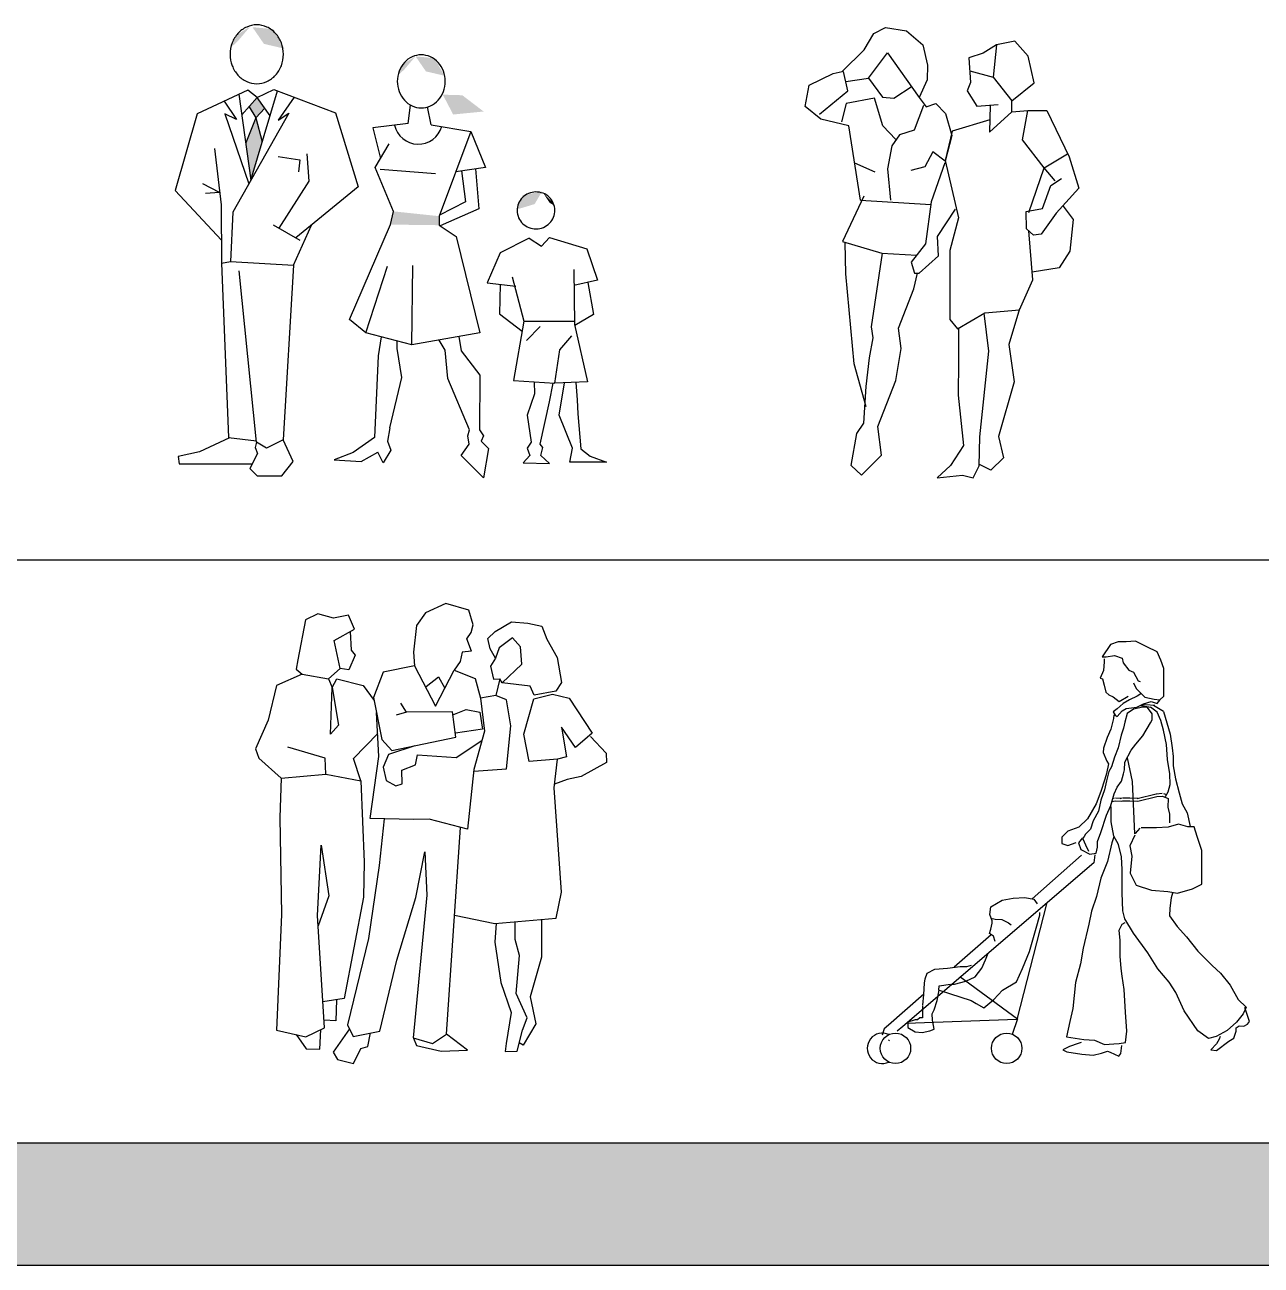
# Model space of a CAD drawing. Header units: millimetres. Extents: x 80073 to 99926, y 37306 to 52946.
# Drawn here: x 86163 to 91232, y 37306 to 42393 of the extents above; entities that cross this region are included whole.
import ezdxf

# ---------------------------------------------------------------- set-up
doc = ezdxf.new("R2010")
doc.units = ezdxf.units.MM
doc.layers.add('www.cad-blocks.net', color=7, linetype='Continuous')

# ---------------------------------------------------------------- blocks, each defined once
blk = doc.blocks.new('A$C135006E0')
for p, q in [((0.2972, 1.5907), (0.0896, 1.4936)), ((0.3365, 1.5605), (0.2972, 1.5907)), ((0.3103, 1.2217), (0.4195, 1.5872)), ((0.3365, 1.5605), (0.4043, 1.5929)), ((0.4043, 1.5929), (0.6578, 1.4979)), ((0.2009, 1.5457), (0.2513, 1.4699)), ((0.2614, 1.574), (0.3103, 1.2217)), ((0.3365, 1.5605), (0.2732, 1.4893)), ((0.389, 1.485), (0.3365, 1.5605)), ((0.4877, 1.5616), (0.4218, 1.4677)), ((0.9547, 1.4535), (0.9649, 1.5293)), ((0.0896, 1.4936), (0, 1.1785)), ((0.2032, 1.4936), (0.302, 1.2066)), ((0.2513, 1.4699), (0.2032, 1.4936)), ((0.4655, 1.4958), (0.236, 1.09)), ((0.33, 1.4764), (0.2891, 1.3747)), ((0.3028, 1.5226), (0.33, 1.4764)), ((0.33, 1.4764), (0.3674, 1.516)), ((0.33, 1.4764), (0.357, 1.3781)), ((0.4218, 1.4677), (0.4655, 1.4958)), ((0.6578, 1.4979), (0.75, 1.1936)), ((1.0496, 1.4486), (1.0349, 1.5215)), ((0.9547, 1.4535), (0.8097, 1.4362)), ((0.8097, 1.4362), (0.8413, 1.3094)), ((1.0496, 1.4486), (1.2121, 1.4214)), ((1.2121, 1.4214), (1.0821, 1.0735)), ((1.2121, 1.4214), (1.2721, 1.2733)), ((0.1617, 1.3512), (0.1879, 1.1202)), ((0.5492, 1.2165), (0.5409, 1.3289)), ((0.8197, 1.2733), (0.8772, 1.3696)), ((0.4215, 1.3179), (0.5103, 1.3042)), ((0.5103, 1.3042), (0.5048, 1.2549)), ((0.8947, 1.0932), (0.8197, 1.2733)), ((1.2721, 1.2733), (1.1502, 1.2558)), ((0.8397, 1.2659), (1.0671, 1.2487)), ((1.1731, 1.2591), (1.1896, 1.1327)), ((1.2311, 1.2675), (1.2446, 1.1031)), ((0, 1.1785), (0.1893, 0.9752)), ((0.1822, 1.1707), (0.1133, 1.2055)), ((0.1822, 1.1707), (0.1244, 1.1671)), ((0.4267, 1.0239), (0.5492, 1.2165)), ((0.75, 1.1936), (0.4947, 0.9842)), ((0.1879, 1.1202), (0.1901, 0.8806)), ((1.1896, 1.1327), (1.0838, 1.0781)), ((0.236, 1.09), (0.2273, 0.8871)), ((0.8822, 1.0389), (0.8947, 1.0932)), ((1.0821, 1.0735), (1.0821, 1.0364)), ((1.2446, 1.1031), (1.0867, 1.0333)), ((0.4021, 1.0382), (0.5103, 0.9751)), ((0.4851, 0.872), (0.5584, 1.0365)), ((0.7147, 0.649), (0.8822, 1.0389)), ((1.0821, 1.0364), (1.1521, 0.9896)), ((1.1521, 0.9896), (1.2496, 0.5947)), ((1.4515, 0.9832), (1.332, 0.9229)), ((1.4515, 0.9832), (1.5014, 0.9503)), ((1.5014, 0.9503), (1.5348, 0.986)), ((1.5348, 0.986), (1.6875, 0.9394)), ((1.332, 0.9229), (1.2793, 0.7995)), ((1.6875, 0.9394), (1.7319, 0.8105)), ((0.1901, 0.8806), (0.2273, 0.8871)), ((0.1901, 0.8806), (0.2183, 0.1652)), ((0.2273, 0.8871), (0.4851, 0.872)), ((0.4851, 0.872), (0.443, 0.1559)), ((0.7822, 0.5947), (0.8697, 0.8686)), ((0.9697, 0.5454), (0.9747, 0.8711)), ((0.3338, 0.1467), (0.262, 0.8497)), ((1.382, 0.8242), (1.4292, 0.6433)), ((1.6347, 0.8544), (1.6375, 0.6295)), ((1.2793, 0.7995), (1.3959, 0.7858)), ((1.3326, 0.7933), (1.3293, 0.6734)), ((1.7319, 0.8105), (1.6347, 0.7886)), ((1.692, 0.8015), (1.7153, 0.6707)), ((1.3293, 0.6734), (1.4221, 0.6014)), ((1.7153, 0.6707), (1.6384, 0.6257)), ((0.7822, 0.5947), (0.7147, 0.649)), ((1.4292, 0.6433), (1.3876, 0.3992)), ((1.4292, 0.6433), (1.6373, 0.6432)), ((1.4403, 0.5637), (1.4959, 0.6213)), ((1.6375, 0.6295), (1.6903, 0.3937)), ((0.9697, 0.5454), (0.7822, 0.5947)), ((0.8438, 0.5785), (0.8322, 0.5009)), ((0.9097, 0.5306), (0.9104, 0.561)), ((1.2496, 0.5947), (0.9697, 0.5454)), ((1.1071, 0.5232), (1.0817, 0.5651)), ((1.1634, 0.5795), (1.1721, 0.5207)), ((1.5764, 0.5253), (1.6264, 0.5829)), ((0.9297, 0.4121), (0.9097, 0.5306)), ((1.1171, 0.4072), (1.1071, 0.5232)), ((1.1721, 0.5207), (1.2496, 0.422)), ((1.557, 0.3883), (1.5764, 0.5253)), ((0.8322, 0.5009), (0.8172, 0.1653)), ((0.8797, 0.2048), (0.9297, 0.4121)), ((1.2071, 0.1974), (1.1171, 0.4072)), ((1.2496, 0.422), (1.2471, 0.1974)), ((1.3876, 0.3992), (1.557, 0.3883)), ((1.4714, 0.3938), (1.4737, 0.3444)), ((1.5348, 0.3115), (1.5492, 0.3888)), ((1.6903, 0.3937), (1.557, 0.3883)), ((1.5736, 0.2566), (1.5958, 0.3899)), ((1.6428, 0.3918), (1.6486, 0.3197)), ((1.4737, 0.3444), (1.4431, 0.2566)), ((1.4959, 0.1387), (1.5348, 0.3115)), ((1.6486, 0.3197), (1.6514, 0.2621)), ((1.4431, 0.2566), (1.4598, 0.147)), ((1.6292, 0.1223), (1.5736, 0.2566)), ((1.6514, 0.2621), (1.6625, 0.1195)), ((0.8797, 0.2048), (0.8697, 0.1505)), ((0.2221, 0.1648), (0.0997, 0.1066)), ((0.2183, 0.1652), (0.3332, 0.1522)), ((0.443, 0.1559), (0.3744, 0.122)), ((0.4837, 0.0671), (0.443, 0.1559)), ((0.8172, 0.1653), (0.7297, 0.1036)), ((1.1996, 0.1727), (1.2071, 0.1974)), ((1.2046, 0.1382), (1.1996, 0.1727)), ((1.2471, 0.1974), (1.2646, 0.1727)), ((1.2646, 0.1727), (1.2546, 0.1505)), ((0.0997, 0.1066), (0.0123, 0.0881)), ((0.3338, 0.1467), (0.3276, 0.1251)), ((0.3276, 0.1251), (0.3369, 0.1005)), ((0.3744, 0.122), (0.3338, 0.1467)), ((0.7297, 0.1036), (0.6523, 0.074)), ((0.7622, 0.0666), (0.8309, 0.1056)), ((0.8522, 0.0617), (0.8309, 0.1056)), ((0.8847, 0.1135), (0.8522, 0.0617)), ((0.8697, 0.1505), (0.8847, 0.1135)), ((1.1721, 0.0913), (1.2046, 0.1382)), ((1.2546, 0.1505), (1.2846, 0.1209)), ((1.2846, 0.1209), (1.2646, 0)), ((1.4598, 0.147), (1.4431, 0.1223)), ((1.4431, 0.1223), (1.4542, 0.0921)), ((1.507, 0.125), (1.4959, 0.1387)), ((1.4987, 0.0921), (1.507, 0.125)), ((1.6181, 0.0647), (1.6292, 0.1223)), ((1.6625, 0.1195), (1.7014, 0.0894)), ((0.0123, 0.0881), (0.0155, 0.0573)), ((0.0155, 0.0573), (0.3151, 0.0573)), ((0.3369, 0.1005), (0.3057, 0.0388)), ((0.4368, 0.0087), (0.4837, 0.0671)), ((0.6523, 0.074), (0.7622, 0.0666)), ((1.2646, 0), (1.1721, 0.0913)), ((1.4542, 0.0921), (1.4265, 0.062)), ((1.4265, 0.062), (1.5348, 0.0592)), ((1.5348, 0.0592), (1.4987, 0.0921)), ((1.768, 0.0647), (1.6181, 0.0647)), ((1.7014, 0.0894), (1.768, 0.0647)), ((0.3057, 0.0388), (0.3353, 0.0087)), ((0.3353, 0.0087), (0.4368, 0.0087))]:
    blk.add_line(p, q)
for points in [[(0.3343, 1.6166, 0.107832), (0.3756, 1.6257, 0.101882), (0.4116, 1.6521, 0.094461), (0.4351, 1.6907, 0.089809), (0.4436, 1.7375, 0.089809), (0.4351, 1.7843, 0.094461), (0.4116, 1.823, 0.101882), (0.3756, 1.8494, 0.107832), (0.3343, 1.8584, 0.107832), (0.2931, 1.8494, 0.101882), (0.2571, 1.823, 0.094461), (0.2336, 1.7843, 0.089809), (0.2251, 1.7375, 0.089809), (0.2336, 1.6907, 0.094461), (0.2571, 1.6521, 0.101882), (0.2931, 1.6257, 0.107832)], [(1.0089, 1.5177, 0.107832), (1.0461, 1.5258, 0.101882), (1.0785, 1.5495, 0.094461), (1.0996, 1.5843, 0.089809), (1.1073, 1.6264, 0.089809), (1.0996, 1.6686, 0.094461), (1.0785, 1.7034, 0.101882), (1.0461, 1.7271, 0.107832), (1.0089, 1.7352, 0.107832), (0.9718, 1.7271, 0.101882), (0.9394, 1.7034, 0.094461), (0.9182, 1.6686, 0.089809), (0.9106, 1.6264, 0.089809), (0.9182, 1.5843, 0.094461), (0.9394, 1.5495, 0.101882), (0.9718, 1.5258, 0.107832)], [(1.4876, 1.0216, 0.096838), (1.5164, 1.0307, 0.097791), (1.5394, 1.0497, 0.09917), (1.5534, 1.0761, 0.100167), (1.556, 1.1055, 0.100167), (1.547, 1.1337, 0.09917), (1.5277, 1.1564, 0.097791), (1.501, 1.1699, 0.096838), (1.4709, 1.1724, 0.096838), (1.4421, 1.1634, 0.097791), (1.419, 1.1444, 0.09917), (1.405, 1.118, 0.100167), (1.4024, 1.0886, 0.100167), (1.4114, 1.0604, 0.09917), (1.4308, 1.0377, 0.097791), (1.4574, 1.0241, 0.096838)]]:
    blk.add_lwpolyline(points, format="xyb", close=True)
blk.add_arc((0.9966, 1.4693), 0.1004, 192.9193, 343.8317)
for points in [[(0.3076, 1.8514), (0.2526, 1.8176), (0.257, 1.7919), (0.2295, 1.7661)], [(0.3167, 1.8487), (0.4023, 1.8406), (0.3636, 1.7803), (0.4484, 1.7604)], [(0.9849, 1.7289), (0.9353, 1.6985), (0.9394, 1.6753), (0.9146, 1.6522)], [(0.9856, 1.7289), (1.0626, 1.7217), (1.0278, 1.6674), (1.1041, 1.6495)], [(0.3365, 1.5605), (0.3674, 1.516), (0.3028, 1.5226), (0.33, 1.4764)], [(1.0971, 1.5719), (1.1396, 1.4905), (1.1771, 1.5695), (1.2646, 1.5028)], [(0.33, 1.4764), (0.357, 1.3781), (0.2891, 1.3747), (0.3103, 1.2217)], [(1.5042, 1.1752), (1.4237, 1.1587), (1.4737, 1.1231), (1.4015, 1.1012)], [(1.5098, 1.167), (1.5486, 1.1286), (1.5348, 1.1286), (1.557, 1.1149)], [(0.8947, 1.0932), (1.0821, 1.0735), (0.8822, 1.0389), (1.0821, 1.0364)]]:
    blk.add_solid(points)
blk = doc.blocks.new('A$C48AF4016')
for points in [[(0.2269, 1.1392), (0.1785, 1.4436), (0.0644, 1.4719), (0, 1.5236), (0.0157, 1.6112), (0.1144, 1.6581), (0.1515, 1.6675), (0.2421, 1.7553), (0.2821, 1.8226), (0.3295, 1.8473), (0.4156, 1.8334), (0.482, 1.7759), (0.5009, 1.6927), (0.4996, 1.6331), (0.4672, 1.5598), (0.4957, 1.5217), (0.5352, 1.535), (0.5755, 1.4946), (0.6014, 1.4049), (0.5735, 1.2987), (0.5231, 1.3378), (0.4912, 1.2758), (0.433, 1.2612)], [(0.8468, 1.5018), (0.8474, 1.5463), (0.9395, 1.6205), (0.914, 1.7294), (0.8597, 1.7919), (0.784, 1.7765), (0.7712, 1.6442), (0.8474, 1.5463)], [(0.2594, 1.6395), (0.3378, 1.7432), (0.4672, 1.5598)], [(0.784, 1.7765), (0.7299, 1.7426), (0.6714, 1.7225), (0.6782, 1.6218), (0.6647, 1.5882), (0.7037, 1.5248), (0.7908, 1.5317)], [(0.0581, 1.4919), (0.1745, 1.588), (0.1571, 1.6672)], [(0.1662, 1.6257), (0.2594, 1.6395), (0.3174, 1.5611), (0.3634, 1.5571), (0.4386, 1.6074)], [(0.6749, 1.6703), (0.7712, 1.6442)], [(0.3718, 1.3877), (0.3188, 1.4439), (0.2845, 1.5571), (0.1679, 1.536), (0.1489, 1.4603)], [(0.4847, 1.5279), (0.4469, 1.4262), (0.3863, 1.4078), (0.3552, 1.3615), (0.337, 1.2683), (0.3497, 1.1386)], [(0.7581, 1.5291), (0.7564, 1.4179), (0.8468, 1.5018), (0.9124, 1.5064)], [(0.9167, 1.0887), (0.9795, 1.272), (0.8911, 1.3863), (0.9124, 1.5064), (0.9913, 1.5064), (1.082, 1.317), (1.1217, 1.1883), (1.0298, 1.0853), (0.968, 0.9999), (0.9368, 0.9953), (0.9072, 1.0221), (0.9068, 1.0932), (0.9733, 1.105), (1.0068, 1.1997), (1.0505, 1.2285)], [(0.7572, 1.4685), (0.6022, 1.4223), (0.5737, 1.302), (0.6288, 1.0666), (0.5933, 0.932), (0.5926, 0.6492), (0.6251, 0.6115), (0.736, 0.677), (0.8791, 0.6889), (0.9333, 0.8129), (0.9175, 1.0128)], [(1.0246, 1.2179), (0.9795, 1.272), (1.0761, 1.3294)], [(0.2026, 1.2918), (0.2862, 1.2551)], [(0.5732, 1.2925), (0.5166, 1.1319), (0.4928, 0.9602), (0.4349, 0.8842), (0.4484, 0.8396), (0.4676, 0.8403), (0.5461, 0.9113), (0.5422, 0.9904), (0.6165, 1.1019)], [(0.2412, 1.1554), (0.153, 0.9694), (0.3139, 0.9213), (0.4576, 0.9141)], [(0.2269, 1.1392), (0.5153, 1.122)], [(1.0583, 1.1143), (1.0995, 1.0604), (1.0857, 0.9303), (1.0416, 0.8616), (0.9308, 0.8437)], [(0.2496, 0.2918), (0.2004, 0.4673), (0.187, 0.6161), (0.1671, 0.8363), (0.1646, 0.9659)], [(0.2315, 0.0116), (0.189, 0.0504), (0.2114, 0.1822), (0.2406, 0.2247), (0.2498, 0.3746), (0.2636, 0.4928), (0.279, 0.5749), (0.2717, 0.6192), (0.3171, 0.9211)], [(0.2315, 0.0116), (0.3128, 0.0926), (0.2973, 0.2106), (0.3722, 0.3989), (0.394, 0.5308), (0.383, 0.6136), (0.4452, 0.7761), (0.4612, 0.8401)], [(0.6293, 0.614), (0.628, 0.4784), (0.6267, 0.3399), (0.6489, 0.1332), (0.5952, 0.0513), (0.5408, 0), (0.645, 0.0105), (0.6885, 0.0005), (0.714, 0.0493), (0.716, 0.1681), (0.7535, 0.52), (0.7333, 0.6754)], [(0.8793, 0.6928), (0.8354, 0.5469), (0.8564, 0.3937), (0.7933, 0.1704), (0.8137, 0.0826), (0.7615, 0.0311), (0.7141, 0.0548)]]:
    blk.add_lwpolyline(points)
blk = doc.blocks.new('A$C641F0044')
for points in [[(0.8855, 1.6912), (0.8666, 1.7423), (0.8837, 1.7679), (0.8927, 1.8001), (0.8748, 1.8591), (0.7798, 1.8869), (0.6974, 1.8488), (0.6598, 1.7966), (0.647, 1.6874), (0.6515, 1.6314), (0.5234, 1.6052), (0.4838, 1.5018), (0.5174, 1.3289), (0.5591, 1.2845), (0.8215, 1.3384), (0.8077, 1.4433), (0.6188, 1.4409), (0.5959, 1.4787)], [(0.4056, 1.7824), (0.3814, 1.8394), (0.3194, 1.8273), (0.2549, 1.8441), (0.2052, 1.8195), (0.1738, 1.6554), (0.1663, 1.6175), (0.1906, 1.5971), (0.0863, 1.5506), (0.0521, 1.4081), (0, 1.2912), (0.0133, 1.2523), (0.1055, 1.1704), (0.0991, 1.0096), (0.1061, 0.611), (0.0862, 0.137), (0.2059, 0.1102), (0.2827, 0.1463), (0.2541, 0.6075), (0.2685, 0.8952), (0.3004, 0.6879), (0.2567, 0.5647)], [(0.1906, 1.5971), (0.2989, 1.5782), (0.3473, 1.6202), (0.322, 1.7348), (0.4056, 1.7824)], [(0.3877, 1.7722), (0.3915, 1.6955), (0.4083, 1.6753), (0.3825, 1.6148), (0.3473, 1.6202)], [(0.8855, 1.6912), (0.847, 1.6875), (0.8389, 1.649), (0.814, 1.6137), (0.9007, 1.5789), (0.922, 1.4989), (0.9383, 1.3635), (0.8955, 1.2062), (0.8696, 0.9613), (0.7122, 1.0019), (0.6491, 1.0011), (0.4701, 1.0045), (0.506, 1.2601), (0.4958, 1.4402)], [(0.6515, 1.6314), (0.7378, 1.4659), (0.814, 1.6137)], [(0.9838, 1.6632), (0.9635, 1.6305), (0.9759, 1.5766), (1.0009, 1.5778)], [(0.2989, 1.5782), (0.3146, 1.543), (0.3339, 1.5787), (0.4418, 1.5501), (0.4864, 1.4886)], [(0.6991, 1.5468), (0.7495, 1.5865), (0.7759, 1.5399)], [(1.0114, 1.5615), (1.0009, 1.5778), (0.9856, 1.5093), (0.922, 1.4989)], [(0.8161, 0.6088), (0.9814, 0.5748), (1.2321, 0.5966), (1.2549, 0.703), (1.2247, 1.1316), (1.2384, 1.2481), (1.1224, 1.2387), (1.0994, 1.3514), (1.141, 1.4958), (1.2169, 1.5145), (1.2854, 1.4981), (1.3801, 1.3548), (1.3118, 1.2968), (1.2546, 1.3802), (1.275, 1.2581), (1.2384, 1.2481)], [(0.8947, 1.1995), (1.0286, 1.2091), (1.047, 1.385), (1.0292, 1.4913), (0.9856, 1.5093)], [(0.6188, 1.4409), (0.576, 1.4296)], [(0.8094, 1.4303), (0.8639, 1.4517), (0.9191, 1.4411), (0.9308, 1.3717), (0.8193, 1.3554)], [(0.2888, 1.1866), (0.4317, 1.1602), (0.402, 1.2519), (0.5007, 1.3543)], [(0.6524, 1.3029), (0.5447, 1.2678), (0.5229, 1.2153), (0.5354, 1.1606), (0.5749, 1.1395), (0.6007, 1.1478), (0.5995, 1.2036), (0.6564, 1.2255), (0.6641, 1.2657), (0.823, 1.256), (0.9277, 1.3245)], [(1.3738, 1.3416), (1.4374, 1.273), (1.4394, 1.2346), (1.3346, 1.1779), (1.2782, 1.1655), (1.2263, 1.1455)], [(0.1055, 1.1704), (0.2888, 1.1866), (0.2848, 1.2521), (0.1327, 1.2981)], [(0.4317, 1.1602), (0.4459, 0.8265), (0.4426, 0.6825), (0.3637, 0.2673), (0.2761, 0.2527)], [(0.5274, 1.0034), (0.5066, 0.8122), (0.4628, 0.5124), (0.3774, 0.159), (0.4004, 0.1116), (0.5091, 0.1332), (0.5795, 0.4238), (0.6578, 0.6812), (0.6942, 0.8681), (0.7022, 0.6908), (0.6462, 0.1049), (0.7256, 0.0818), (0.7834, 0.1211), (0.8402, 0.9689)], [(0.9868, 0.5753), (0.9809, 0.4976), (1.0053, 0.333), (1.0476, 0.2098), (1.0276, 0.0818), (1.0237, 0.0493), (1.0723, 0.0508), (1.094, 0.1365), (1.1135, 0.1873), (1.0684, 0.2876), (1.0824, 0.443), (1.0643, 0.5092), (1.0643, 0.582)], [(1.1718, 0.5913), (1.1722, 0.4362), (1.1257, 0.2735), (1.1489, 0.1624), (1.0966, 0.0749), (1.0811, 0.0855)], [(0.332, 0.262), (0.3286, 0.175), (0.2808, 0.1774)], [(0.1664, 0.119), (0.2074, 0.0599), (0.2631, 0.0588), (0.2679, 0.1393)], [(0.3857, 0.1418), (0.3182, 0.0465), (0.3359, 0.0169), (0.4021, 0), (0.4323, 0.0621), (0.4597, 0.0703), (0.4708, 0.1256)], [(0.6478, 0.1044), (0.6599, 0.0738), (0.7607, 0.0513), (0.8685, 0.0554), (0.7834, 0.1211)]]:
    blk.add_lwpolyline(points)
for points in [[(0.9838, 1.6632), (0.9626, 1.7008), (0.9518, 1.7436), (0.982, 1.7725), (1.0493, 1.8114), (1.1161, 1.8064), (1.1735, 1.7939), (1.1939, 1.741), (1.2363, 1.6657), (1.2542, 1.5628), (1.231, 1.5273), (1.1418, 1.511), (1.1262, 1.5484), (1.0114, 1.5615), (1.0924, 1.6385), (1.0864, 1.7098), (1.0533, 1.7459), (0.9994, 1.7046)], [(0.3146, 1.543), (0.3395, 1.388), (0.3067, 1.3507)]]:
    blk.add_lwpolyline(points, close=True)
blk = doc.blocks.new('A$C1E5359C1')
for p, q in [((1.0285, 1.73), (0.997, 1.7194)), ((1.0619, 1.73), (1.0285, 1.73)), ((1.1002, 1.732), (1.0619, 1.73)), ((1.1466, 1.7092), (1.1002, 1.732)), ((0.997, 1.7194), (0.9631, 1.6687)), ((1.1886, 1.6883), (1.1466, 1.7092)), ((1.2035, 1.6543), (1.1886, 1.6883)), ((0.9631, 1.6687), (0.9798, 1.6687)), ((0.9718, 1.6477), (0.9694, 1.6118)), ((0.9718, 1.66), (0.9718, 1.6477)), ((0.9798, 1.6687), (1.0138, 1.6731)), ((1.0138, 1.6731), (1.0453, 1.6626)), ((1.0453, 1.6626), (1.0497, 1.6435)), ((1.0497, 1.6435), (1.0726, 1.6139)), ((1.2166, 1.6203), (1.2035, 1.6543)), ((0.9694, 1.6118), (0.9546, 1.5805)), ((0.9546, 1.5805), (0.9652, 1.5778)), ((0.9652, 1.5778), (0.972, 1.5525)), ((1.0726, 1.6139), (1.0918, 1.6053)), ((1.0918, 1.6053), (1.111, 1.5695)), ((1.2167, 1.5678), (1.2166, 1.6203)), ((0.972, 1.5525), (0.9783, 1.5229)), ((1.0919, 1.5614), (1.1024, 1.5379)), ((1.1024, 1.5379), (1.1383, 1.5022)), ((1.111, 1.5695), (1.1197, 1.5676)), ((1.2168, 1.5066), (1.2167, 1.5678)), ((0.9783, 1.5229), (0.9906, 1.5124)), ((0.9906, 1.5124), (1.008, 1.5044)), ((1.008, 1.5044), (1.0333, 1.4853)), ((1.05, 1.4767), (1.0247, 1.4556)), ((1.0333, 1.4853), (1.0706, 1.5075)), ((1.0753, 1.4915), (1.05, 1.4767)), ((1.1068, 1.5064), (1.0753, 1.4915)), ((1.1216, 1.517), (1.1068, 1.5064)), ((1.1322, 1.475), (1.1637, 1.4855)), ((1.1383, 1.5022), (1.1767, 1.4942)), ((1.1637, 1.4855), (1.1891, 1.4769)), ((1.1767, 1.4942), (1.1995, 1.4918)), ((1.1891, 1.4769), (1.1995, 1.4899)), ((1.1995, 1.4918), (1.2168, 1.5066)), ((1.0247, 1.4556), (1.0081, 1.4432)), ((1.0081, 1.4432), (1.0161, 1.4284)), ((1.0118, 1.4302), (1.01, 1.4154)), ((1.0161, 1.4284), (1.0248, 1.4241)), ((1.0248, 1.4241), (1.0458, 1.447)), ((1.0458, 1.447), (1.0624, 1.4557)), ((1.066, 1.4355), (1.0564, 1.4007)), ((1.0624, 1.4557), (1.105, 1.4619)), ((1.0921, 1.4539), (1.066, 1.4355)), ((1.1304, 1.462), (1.0921, 1.4539)), ((1.105, 1.4619), (1.1322, 1.475)), ((1.1427, 1.4719), (1.1204, 1.4683)), ((1.1204, 1.4683), (1.1627, 1.4624)), ((1.1489, 1.4602), (1.1304, 1.462)), ((1.1792, 1.4683), (1.1427, 1.4719)), ((1.1681, 1.4339), (1.1489, 1.4602)), ((1.1891, 1.4411), (1.1619, 1.4621)), ((1.1682, 1.4104), (1.1681, 1.4339)), ((1.2149, 1.4437), (1.1743, 1.468)), ((1.204, 1.4078), (1.1891, 1.4411)), ((1.2149, 1.4437), (1.2417, 1.3516)), ((1.01, 1.4154), (0.9982, 1.3715)), ((1.0502, 1.3753), (1.0416, 1.3463)), ((1.0564, 1.4007), (1.0502, 1.3753)), ((1.1306, 1.344), (1.162, 1.3972)), ((1.162, 1.3972), (1.1682, 1.4104)), ((1.2146, 1.3676), (1.204, 1.4078)), ((0.9841, 1.3369), (0.9689, 1.2935)), ((0.9982, 1.3715), (0.9841, 1.3369)), ((1.0416, 1.3463), (1.0294, 1.2956)), ((1.101, 1.3105), (1.1306, 1.344)), ((1.2277, 1.3083), (1.2146, 1.3676)), ((1.2417, 1.3516), (1.25, 1.2947)), ((0.9689, 1.2935), (0.9668, 1.2757)), ((0.9668, 1.2757), (0.9831, 1.2405)), ((1.0294, 1.2956), (1.0138, 1.2572)), ((1.0567, 1.2363), (1.0819, 1.2852)), ((1.0819, 1.2852), (1.101, 1.3105)), ((1.2315, 1.2472), (1.2277, 1.3083)), ((1.25, 1.2947), (1.255, 1.2596)), ((0.9893, 1.23), (0.9808, 1.1898)), ((0.9831, 1.2405), (0.9893, 1.23)), ((1.0138, 1.2572), (1.0017, 1.217)), ((1.0549, 1.2048), (1.0567, 1.2363)), ((1.0878, 1.1575), (1.0677, 1.2546)), ((1.2403, 1.1885), (1.2315, 1.2472)), ((1.255, 1.2596), (1.255, 1.2211)), ((1.255, 1.2211), (1.2634, 1.1675)), ((0.9808, 1.1898), (0.9746, 1.1669)), ((0.9912, 1.1985), (0.9808, 1.1602)), ((1.0017, 1.217), (0.9912, 1.1985)), ((1.042, 1.1584), (1.0506, 1.1881)), ((1.0506, 1.1881), (1.0549, 1.2048)), ((1.2428, 1.144), (1.2403, 1.1885)), ((0.9746, 1.1669), (0.958, 1.1162)), ((0.9729, 1.1224), (0.9581, 1.0804)), ((0.9808, 1.1602), (0.9729, 1.1224)), ((1.0124, 1.1058), (1.0254, 1.1331)), ((1.0254, 1.1331), (1.042, 1.1584)), ((1.0978, 0.9416), (1.0878, 1.1575)), ((1.234, 1.1149), (1.2428, 1.144)), ((1.2634, 1.1675), (1.2785, 1.1106)), ((0.958, 1.1162), (0.939, 1.0655)), ((0.9581, 1.0804), (0.9477, 1.0359)), ((0.9983, 1.0589), (1.0124, 1.1058)), ((1.0031, 1.0748), (1.0168, 1.078)), ((1.007, 1.0878), (1.0141, 1.0894)), ((1.0168, 1.078), (1.0406, 1.0765)), ((1.0176, 1.0897), (1.0414, 1.0881)), ((1.0375, 1.0877), (1.0433, 1.0894)), ((1.0406, 1.0765), (1.0465, 1.0781)), ((1.0465, 1.0898), (1.0761, 1.0899)), ((1.0465, 1.0781), (1.0761, 1.0782)), ((1.0761, 1.0782), (1.1095, 1.0764)), ((1.0768, 1.0898), (1.1101, 1.0881)), ((1.1068, 1.0877), (1.1847, 1.1066)), ((1.1095, 1.0764), (1.1874, 1.0953)), ((1.1865, 1.1069), (1.2093, 1.1088)), ((1.1874, 1.0953), (1.2103, 1.0972)), ((1.2103, 1.0972), (1.2343, 1.0871)), ((1.2148, 1.108), (1.227, 1.1029)), ((1.2226, 1.0954), (1.234, 1.1149)), ((1.2343, 1.0871), (1.2319, 1.0513)), ((1.2785, 1.1106), (1.2918, 1.0654)), ((0.939, 1.0655), (0.9033, 1.0043)), ((0.9477, 1.0359), (0.9268, 0.9957)), ((0.9584, 0.9476), (0.9811, 1.0193)), ((0.9811, 1.0193), (0.9983, 1.0589)), ((1.0002, 1.0465), (0.9991, 1.0616)), ((1.0003, 0.9915), (1.0002, 1.0465)), ((1.2319, 1.0513), (1.2388, 1.0235)), ((1.2388, 1.0235), (1.2388, 0.9876)), ((1.2918, 1.0654), (1.3119, 1.0286)), ((1.3119, 1.0286), (1.3236, 0.9717)), ((0.8675, 0.9702), (0.823, 0.9535)), ((0.9033, 1.0043), (0.8675, 0.9702)), ((0.9268, 0.9957), (0.9157, 0.9617)), ((1.0109, 0.9328), (1.0003, 0.9915)), ((1.2345, 0.9691), (1.1857, 0.9665)), ((1.2765, 0.9815), (1.2345, 0.9691)), ((1.3149, 0.9711), (1.2765, 0.9815)), ((1.3402, 0.9712), (1.3149, 0.9711)), ((1.3526, 0.931), (1.3402, 0.9712)), ((0.823, 0.9535), (0.7978, 0.9281)), ((0.7978, 0.9281), (0.7978, 0.9027)), ((0.8824, 0.9258), (0.8658, 0.9047)), ((0.8947, 0.9406), (0.8843, 0.9221)), ((0.8843, 0.9221), (0.8948, 0.8968)), ((0.9157, 0.9617), (0.8947, 0.9406)), ((0.9436, 0.9111), (0.9584, 0.9476)), ((1.0109, 0.9304), (1.0023, 0.905)), ((1.0301, 0.8989), (1.0109, 0.9328)), ((1.0974, 0.9367), (1.0765, 0.8928)), ((1.0995, 0.9433), (1.1195, 0.965)), ((1.1857, 0.9665), (1.1227, 0.9664)), ((1.3719, 0.8742), (1.3526, 0.931)), ((0.7978, 0.9027), (0.8232, 0.8941)), ((0.8232, 0.8941), (0.8571, 0.9072)), ((0.8658, 0.9047), (0.8763, 0.8776)), ((0.8763, 0.8776), (0.9122, 0.8585)), ((0.8948, 0.8968), (0.9079, 0.8714)), ((0.9394, 0.8629), (0.9437, 0.8882)), ((0.9437, 0.8882), (0.9436, 0.9111)), ((1.0023, 0.905), (0.9858, 0.829)), ((1.0426, 0.8482), (1.0301, 0.8989)), ((1.0765, 0.8928), (1.0852, 0.8508)), ((1.372, 0.8322), (1.3719, 0.8742)), ((0.929, 0.8227), (0.1455, 0.1526)), ((0.8782, 0.8541), (0.6758, 0.6757)), ((0.9122, 0.8585), (0.9394, 0.8629)), ((0.9332, 0.8567), (0.929, 0.8227)), ((0.9858, 0.829), (0.9584, 0.7608)), ((1.0452, 0.7957), (1.0426, 0.8482)), ((1.0852, 0.8508), (1.0786, 0.781)), ((1.3722, 0.7352), (1.372, 0.8322)), ((1.0454, 0.7006), (1.0452, 0.7957)), ((1.0786, 0.781), (1.1021, 0.7322)), ((0.9584, 0.7608), (0.9401, 0.6857)), ((1.1021, 0.7322), (1.1652, 0.7113)), ((1.2728, 0.6991), (1.3339, 0.716)), ((1.3339, 0.716), (1.3722, 0.7352)), ((0.5073, 0.6427), (0.5536, 0.6699)), ((0.5536, 0.6699), (0.598, 0.6787)), ((0.598, 0.6787), (0.6468, 0.6806)), ((0.6468, 0.6806), (0.6827, 0.6745)), ((0.6827, 0.6745), (0.6969, 0.6554)), ((0.9401, 0.6857), (0.9192, 0.6245)), ((1.0474, 0.627), (1.0454, 0.7006)), ((1.1652, 0.7113), (1.2331, 0.7062)), ((1.2331, 0.7062), (1.2728, 0.6991)), ((1.2456, 0.6799), (1.2414, 0.6379)), ((1.2517, 0.6991), (1.2456, 0.6799)), ((0.503, 0.6111), (0.5073, 0.6427)), ((0.5117, 0.5858), (0.503, 0.6111)), ((0.7353, 0.6555), (0.6138, 0.1807)), ((0.7082, 0.6091), (0.7081, 0.6196)), ((0.9192, 0.6245), (0.9084, 0.5718)), ((1.0561, 0.5931), (1.0474, 0.627)), ((1.2414, 0.6379), (1.2396, 0.6064)), ((0.5074, 0.5963), (0.5247, 0.592)), ((0.5075, 0.5518), (0.5117, 0.5753)), ((0.5117, 0.5753), (0.5117, 0.5858)), ((0.5247, 0.592), (0.5519, 0.5902)), ((0.5519, 0.5902), (0.5791, 0.5773)), ((0.5791, 0.5773), (0.5896, 0.5693)), ((0.6934, 0.5547), (0.7082, 0.6091)), ((0.9084, 0.5718), (0.8852, 0.4729)), ((1.0327, 0.5467), (1.0456, 0.572)), ((1.0456, 0.572), (1.058, 0.5782)), ((1.092, 0.5344), (1.0561, 0.5931)), ((1.2396, 0.6064), (1.2712, 0.562)), ((1.2712, 0.562), (1.3089, 0.52)), ((0.5086, 0.5284), (0.357, 0.3948)), ((0.5013, 0.5333), (0.5075, 0.5518)), ((0.518, 0.5222), (0.5013, 0.5333)), ((0.5249, 0.5012), (0.518, 0.5222)), ((0.6658, 0.4594), (0.6934, 0.5547)), ((1.0371, 0.5047), (1.0327, 0.5467)), ((1.1509, 0.4542), (1.092, 0.5344)), ((1.3089, 0.52), (1.3554, 0.4608)), ((0.6363, 0.3896), (0.6658, 0.4594)), ((0.8852, 0.4729), (0.8748, 0.4092)), ((1.0372, 0.441), (1.0371, 0.5047)), ((1.3554, 0.4608), (1.4148, 0.4016)), ((0.4701, 0.3917), (0.4848, 0.4251)), ((0.4848, 0.4251), (0.4953, 0.4529)), ((0.8748, 0.4092), (0.8539, 0.3331)), ((1.0416, 0.3904), (1.0372, 0.441)), ((1.1912, 0.3888), (1.1509, 0.4542)), ((0.2378, 0.3468), (0.2464, 0.3703)), ((0.2464, 0.3703), (0.2779, 0.387)), ((0.2779, 0.387), (0.3286, 0.3914)), ((0.3286, 0.3914), (0.3811, 0.3977)), ((0.3793, 0.3576), (0.6157, 0.1831)), ((0.3811, 0.3977), (0.4089, 0.3978)), ((0.4089, 0.3978), (0.428, 0.404)), ((0.4423, 0.3558), (0.4701, 0.3917)), ((0.6117, 0.3351), (0.6363, 0.3896)), ((1.046, 0.3589), (1.0416, 0.3904)), ((1.0542, 0.3039), (1.046, 0.3589)), ((1.2376, 0.3339), (1.1912, 0.3888)), ((1.4148, 0.4016), (1.4489, 0.3701)), ((1.4489, 0.3701), (1.4885, 0.322)), ((0.2318, 0.2837), (0.2342, 0.3301)), ((0.2342, 0.3301), (0.2378, 0.3468)), ((0.2938, 0.3006), (0.2955, 0.3189)), ((0.2955, 0.3189), (0.3421, 0.3256)), ((0.3483, 0.326), (0.3584, 0.326)), ((0.3584, 0.326), (0.4047, 0.3384)), ((0.4047, 0.3384), (0.4423, 0.3558)), ((0.5543, 0.301), (0.6117, 0.3351)), ((0.8539, 0.3331), (0.8436, 0.2256)), ((1.2655, 0.2919), (1.2376, 0.3339)), ((1.4885, 0.322), (1.5208, 0.2628)), ((0.2318, 0.2845), (0.0868, 0.1568)), ((0.2275, 0.2392), (0.2318, 0.2837)), ((0.2739, 0.2202), (0.2868, 0.2585)), ((0.2868, 0.2585), (0.2954, 0.3005)), ((0.2954, 0.3005), (0.4258, 0.2588)), ((0.4258, 0.2588), (0.4469, 0.2458)), ((0.4784, 0.2292), (0.5185, 0.2633)), ((0.5185, 0.2633), (0.5543, 0.301)), ((1.0587, 0.2112), (1.0542, 0.3039)), ((1.299, 0.216), (1.2655, 0.2919)), ((1.5208, 0.2628), (1.5542, 0.2313)), ((0.2272, 0.2373), (0.2272, 0.2107)), ((0.2272, 0.2107), (0.2272, 0.1873)), ((0.2659, 0.2035), (0.2739, 0.2202)), ((0.4469, 0.2458), (0.4784, 0.2292)), ((0.8436, 0.2256), (0.8314, 0.1731)), ((1.065, 0.1334), (1.0587, 0.2112)), ((1.356, 0.1339), (1.299, 0.216)), ((1.5419, 0.2041), (1.5142, 0.1701)), ((1.5542, 0.2313), (1.5419, 0.2041)), ((1.5611, 0.1936), (1.548, 0.2295)), ((0.0868, 0.1568), (0.0695, 0.1419)), ((0.6138, 0.1807), (0.1597, 0.1647)), ((0.1961, 0.1799), (0.1665, 0.1693)), ((0.1665, 0.1693), (0.1665, 0.1483)), ((0.2066, 0.1799), (0.1961, 0.1799)), ((0.2156, 0.1873), (0.2056, 0.179)), ((0.2272, 0.1873), (0.2156, 0.1873)), ((0.2678, 0.1781), (0.2659, 0.2035)), ((0.2741, 0.1405), (0.2678, 0.1781)), ((0.6157, 0.1831), (0.5948, 0.1195)), ((0.8314, 0.1731), (0.8167, 0.1094)), ((1.5142, 0.1701), (1.4765, 0.136)), ((1.5123, 0.1466), (1.5253, 0.1553)), ((1.5253, 0.1553), (1.5438, 0.1534)), ((1.5438, 0.1534), (1.5587, 0.1615)), ((1.5587, 0.1615), (1.5673, 0.172)), ((1.5673, 0.172), (1.5611, 0.1936)), ((0.0695, 0.1419), (0.0616, 0.1166)), ((0.1455, 0.1526), (0.1227, 0.1334)), ((0.1665, 0.1483), (0.1962, 0.1298)), ((0.1962, 0.1298), (0.2259, 0.1274)), ((0.2259, 0.1274), (0.2574, 0.1336)), ((0.2574, 0.1336), (0.2741, 0.1405)), ((0.8167, 0.1094), (0.8884, 0.099)), ((1.0589, 0.087), (1.065, 0.1334)), ((1.3987, 0.1025), (1.356, 0.1339)), ((1.4302, 0.1106), (1.3987, 0.1025)), ((1.4765, 0.136), (1.4302, 0.1106)), ((1.4469, 0.1106), (1.4426, 0.1001)), ((1.4828, 0.0922), (1.5038, 0.1046)), ((1.5038, 0.1046), (1.5124, 0.1324)), ((1.5124, 0.1324), (1.5123, 0.1466)), ((0.0906, 0.0975), (0.0869, 0.0937)), ((0.8291, 0.0699), (0.8019, 0.0568)), ((0.8019, 0.0568), (0.8186, 0.0482)), ((0.8649, 0.0823), (0.8291, 0.0699)), ((0.8779, 0.0866), (0.8649, 0.0823)), ((0.8884, 0.099), (0.9322, 0.0954)), ((0.9322, 0.0954), (0.9724, 0.0782)), ((0.9601, 0.0423), (0.9855, 0.051)), ((0.9724, 0.0782), (1.0107, 0.0807)), ((0.9855, 0.051), (0.996, 0.0467)), ((1.0107, 0.0807), (1.0336, 0.0826)), ((1.0336, 0.0826), (1.0589, 0.087)), ((1.0399, 0.0406), (1.0441, 0.074)), ((1.4321, 0.0815), (1.4093, 0.0562)), ((1.4093, 0.0562), (1.4322, 0.0537)), ((1.4426, 0.1001), (1.4321, 0.0815)), ((1.4322, 0.0537), (1.4828, 0.0922)), ((0.8186, 0.0482), (0.8798, 0.0378)), ((0.8798, 0.0378), (0.9262, 0.0342)), ((0.9262, 0.0342), (0.9601, 0.0423)), ((0.996, 0.0467), (1.0145, 0.0381)), ((1.0145, 0.0381), (1.0318, 0.0301)), ((1.0318, 0.0301), (1.0399, 0.0406))]:
    blk.add_line(p, q)
for centre in [(0.1157, 0.0624), (0.5718, 0.0624)]:
    blk.add_circle(centre, 0.0624)
blk.add_arc((0.0624, 0.0624), 0.0624, 64.7388, 295.2612)
blk = doc.blocks.new('format')
at = {"layer": 'www.cad-blocks.net', "true_color": 0x546d8e}
h = blk.add_hatch(color=155, dxfattribs=at)
h.set_gradient(color1=(68, 68, 68), color2=(84, 109, 142), tint=1)
h.paths.add_polyline_path([(82028.4, 37806.9), (82028.4, 37305.6), (99925.9, 37305.6), (99925.9, 37806.9)])
at = {"layer": 'www.cad-blocks.net', "color": 155, "true_color": 0x546d8e}
for p, q in [((82028.4, 40199.3), (99925.9, 40199.3)), ((82028.4, 37806.9), (99925.9, 37806.9)), ((82028.4, 37806.9), (99925.9, 37806.9)), ((82028.4, 37305.6), (99925.9, 37305.6))]:
    blk.add_line(p, q, dxfattribs=at)

msp = doc.modelspace()

# ---------------------------------------------------------------- block references
at = {"xscale": 1000, "yscale": 1000, "zscale": 1000}
for name, p in [('A$C135006E0', (86779.3, 40535)), ('A$C48AF4016', (89362.2, 40535)), ('A$C641F0044', (87108.7, 38132.7)), ('A$C1E5359C1', (89616.6, 38132.7))]:
    msp.add_blockref(name, p, dxfattribs=at)
at = {"layer": 'www.cad-blocks.net'}
msp.add_blockref('format', (0, 0), dxfattribs=at)

doc.saveas('drawing.dxf')
